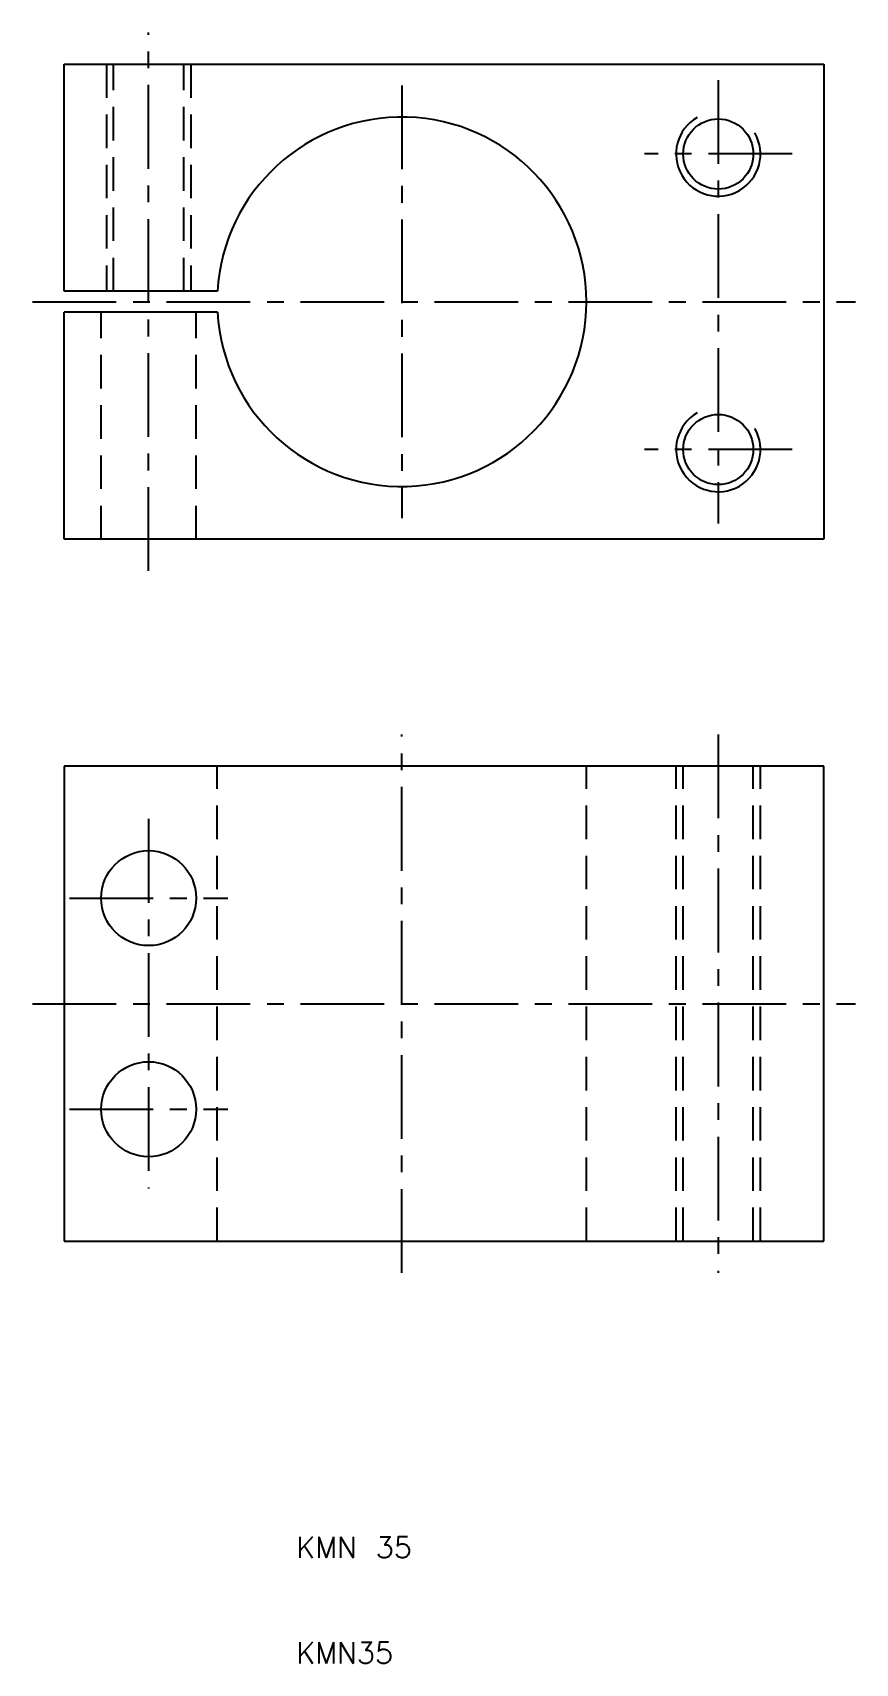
# Model space of a CAD drawing. Extents: x -15 to 63, y 10 to 164.
import ezdxf

# ---------------------------------------------------------------- set-up
doc = ezdxf.new("R2010")
doc.units = 0
doc.header["$LTSCALE"] = 0.25
doc.linetypes.add('CENTER', pattern=[50.8, 31.75, -6.35, 6.35, -6.35])
doc.linetypes.add('DASHED', pattern=[19.05, 12.7, -6.35])
doc.layers.get('0').update_dxf_attribs({"linetype": 'CONTINUOUS'})
doc.layers.add('CENTER', color=1, linetype='CENTER')
doc.styles.get("Standard").update_dxf_attribs({"font": 'txt.shx', "bigfont": 'extfont.shx'})

msp = doc.modelspace()

# ---------------------------------------------------------------- linework, layer by layer
for p, q in [((-12, 140), (-12, 161.5)), ((-12, 161.5), (60, 161.5)), ((60, 161.5), (60, 116.5)), ((2.5286, 140), (-12, 140)), ((2.5286, 138), (-12, 138)), ((-12, 116.5), (-12, 138)), ((60, 116.5), (-12, 116.5)), ((-12, 95), (-12, 50)), ((60, 95), (-12, 95)), ((60, 50), (60, 95)), ((-12, 50), (60, 50))]:
    msp.add_line(p, q)
at = {"color": 3, "linetype": 'DASHED'}
for p, q in [((-8, 161.5), (-8, 140)), ((-7.3235, 140), (-7.3235, 161.5)), ((-0.6765, 140), (-0.6765, 161.5)), ((0, 161.5), (0, 140)), ((-8.5, 116.5), (-8.5, 138)), ((0.5, 116.5), (0.5, 138)), ((2.5, 50), (2.5, 95)), ((37.5, 50), (37.5, 95)), ((46, 50), (46, 95)), ((46.6765, 50), (46.6765, 95)), ((53.3235, 50), (53.3235, 95)), ((54, 50), (54, 95))]:
    msp.add_line(p, q, dxfattribs=at)
for centre, radius in [((50, 153), 3.3235), ((50, 125), 3.3235), ((-4, 82.5), 4.5), ((-4, 62.5), 4.5)]:
    msp.add_circle(centre, radius)
msp.add_arc((20, 139), 17.5, 183.275829, 176.724171)
at = {"color": 3}
for centre in [(50, 153), (50, 125)]:
    msp.add_arc(centre, 4, 120, 30, dxfattribs=at)
at = {"layer": 'CENTER', "color": 1, "linetype": 'CENTER'}
for p, q in [((-4, 113.5), (-4, 164.5)), ((20, 159.5), (20, 118.5)), ((50, 160), (50, 118)), ((57, 153), (43, 153)), ((-15, 139), (63, 139)), ((57, 125), (43, 125)), ((20, 47), (20, 98)), ((50, 98), (50, 47)), ((-4, 90), (-4, 55)), ((-11.5, 82.5), (3.5, 82.5)), ((-15, 72.5), (63, 72.5)), ((-11.5, 62.5), (3.5, 62.5))]:
    msp.add_line(p, q, dxfattribs=at)

# ---------------------------------------------------------------- texts
for s, p in [('KMN 35', (10, 20)), ('KMN35', (10, 10))]:
    msp.add_text(s, height=2).set_placement(p)

doc.saveas('drawing.dxf')
